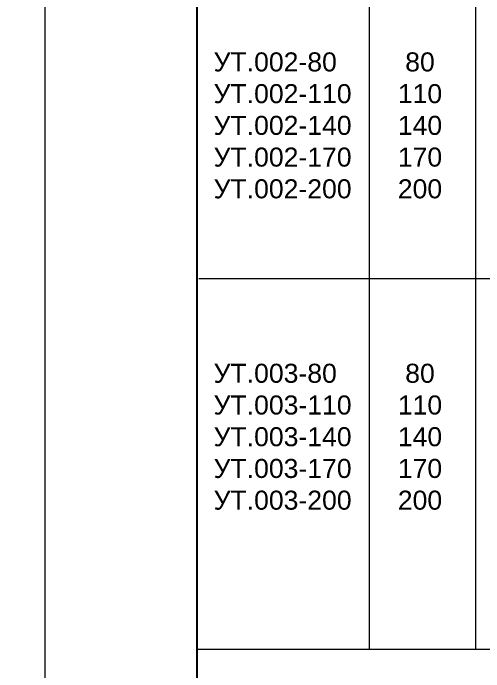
# Model space of a CAD drawing. Extents: x -37 to 4620, y -49 to 348.
# Drawn here: x 2935.8 to 2997.7, y 138.3 to 224.8 of the extents above; entities that cross this region are included whole.
import ezdxf

# ---------------------------------------------------------------- set-up
doc = ezdxf.new("R2010")
doc.units = 0
doc.header["$LTSCALE"] = 5
doc.layers.add('Рамки', color=1, linetype='CONTINUOUS', lineweight=15)
doc.layers.add('Текстовый', color=7, linetype='CONTINUOUS', lineweight=9)
doc.layers.add('Скрытые', color=14, linetype='CONTINUOUS', plot=False)
doc.styles.add('Каталожный', font='arial.ttf', dxfattribs={"height": 2.5})

msp = doc.modelspace()

# ---------------------------------------------------------------- linework, layer by layer
at = {"layer": 'Рамки', "linetype": 'Continuous'}
for p, q in [((2960, 280.851, 0.008), (2960, 141.275)), ((2982.605, 280.851, 0.008), (2982.605, 141.275, 0.008)), ((2996.582, 280.851, 0.008), (2996.582, 141.275, 0.008)), ((2960.197, 189.959, 0.008), (3060.968, 189.959, 0.008)), ((2960, 141.275), (3125, 141.276, 0.008))]:
    msp.add_line(p, q, dxfattribs=at)
for points in [[(2940, 297), (2730, 297), (2730, 0), (2940, 0)], [(2940, 297), (3150, 297), (3150, 0), (2940, 0)]]:
    msp.add_lwpolyline(points, close=True, dxfattribs=at)
at = {"layer": 'Скрытые', "linetype": 'Continuous'}
msp.add_lwpolyline([(2960, 10), (2960, 287), (3125, 287), (3125, 10)], close=True, dxfattribs=at)

# ---------------------------------------------------------------- texts
at = {"layer": 'Текстовый', "color": 1, "linetype": 'Continuous', "char_height": 2.5, "attachment_point": 1, "style": 'Каталожный'}
for s, insert, width in [('\\pxql;УТ.002-80\\PУТ.002-110\\PУТ.002-140\\PУТ.002-170\\PУТ.002-200', (2962.144, 219.676, 0.008), 15.84446), ('\\pxqc;80\\P110\\P140\\P170\\P200', (2981.779, 219.676, 0.008), 14.97639), ('\\pxql;УТ.003-80\\PУТ.003-110\\PУТ.003-140\\PУТ.003-170\\PУТ.003-200', (2962.144, 178.775, 0.008), 15.84446), ('\\pxqc;80\\P110\\P140\\P170\\P200', (2981.779, 178.775, 0.008), 14.97639)]:
    msp.add_mtext(s, dxfattribs=dict(at, insert=insert, width=width))

doc.saveas('drawing.dxf')
